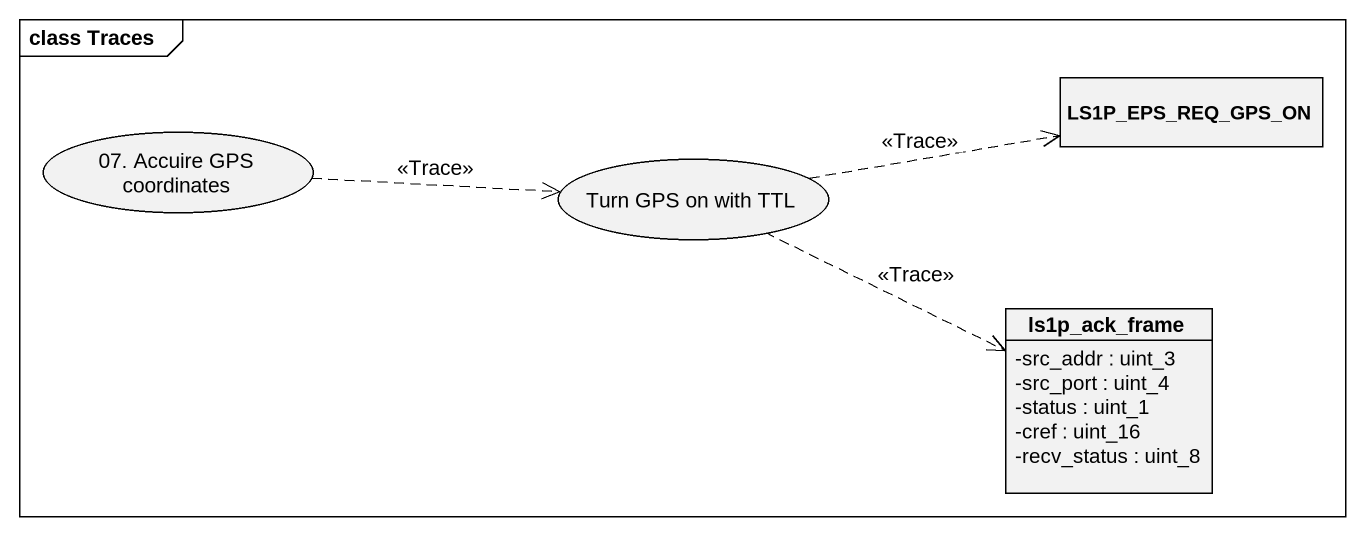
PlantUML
@startuml
mainframe class Traces
allowmixing
hide circle
hide empty members
skinparam classAttributeIconSize 0
class LS1P_EPS_REQ_GPS_ON
usecase "07. Accuire GPS coordinates" as u07_Accuire_GPS_coordinates
usecase "Turn GPS on with TTL" as Turn_GPS_on_with_TTL
class ls1p_ack_frame {
  -src_addr : uint_3
  -src_port : uint_4
  -status : uint_1
  -cref : uint_16
  -recv_status : uint_8
}
u07_Accuire_GPS_coordinates .right.> Turn_GPS_on_with_TTL : <<Trace>>
Turn_GPS_on_with_TTL .right.> LS1P_EPS_REQ_GPS_ON : <<Trace>>
Turn_GPS_on_with_TTL .right.> ls1p_ack_frame : <<Trace>>
@enduml
